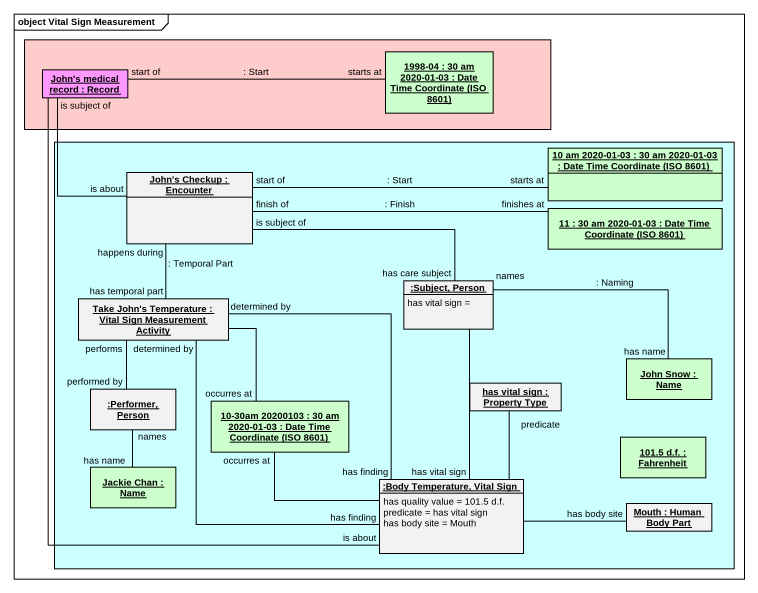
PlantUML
@startuml
mainframe object Vital Sign Measurement
hide circle
hide empty members
rectangle " " as rectangle1 #FFCCCC {
  object "1998-04 : 30 am 2020-01-03 : Date Time Coordinate (ISO 8601)" as o1998_04 #CCFFCC
  object "John's medical record : Record" as John_s_medical_record #FF99FF
}
rectangle " " as rectangle2 #CCFFFF {
  object "10 am 2020-01-03 : 30 am 2020-01-03 : Date Time Coordinate (ISO 8601)" as o10_am_2020_01_03 #CCFFCC
  object "John's Checkup : Encounter" as John_s_Checkup
  object "11 : 30 am 2020-01-03 : Date Time Coordinate (ISO 8601)" as o11 #CCFFCC
  object ":Subject, Person" as Subject_Person {
    has vital sign =
  }
  object "Take John's Temperature : Vital Sign Measurement Activity" as Take_John_s_Temperature
  object "John Snow : Name" as John_Snow #CCFFCC
  object ":Performer, Person" as Performer_Person
  object "10-30am 20200103 : 30 am 2020-01-03 : Date Time Coordinate (ISO 8601)" as o10_30am_20200103 #CCFFCC
  object "has vital sign : Property Type" as has_vital_sign
  object "101.5 d.f. : Fahrenheit" as o101_5_d_f #CCFFCC
  object "Jackie Chan : Name" as Jackie_Chan #CCFFCC
  object ":Body Temperature, Vital Sign" as Body_Temperature_Vital_Sign {
    has quality value = 101.5 d.f.
    predicate = has vital sign
    has body site = Mouth
  }
  object "Mouth : Human Body Part" as Mouth
}
o1998_04 -left- John_s_medical_record : : Start\nstarts at\nstart of
John_s_medical_record -- John_s_Checkup : is subject of\nis about
John_s_medical_record -- Body_Temperature_Vital_Sign : is about
o10_am_2020_01_03 -left- John_s_Checkup : : Start\nstarts at\nstart of
John_s_Checkup -right- Subject_Person : is subject of\nhas care subject
o11 -left- John_s_Checkup : : Finish\nfinishes at\nfinish of
Subject_Person -- Body_Temperature_Vital_Sign : has vital sign
Take_John_s_Temperature -up- John_s_Checkup : happens during\n: Temporal Part\nhas temporal part
Take_John_s_Temperature -- o10_30am_20200103 : occurres at
Take_John_s_Temperature -- Body_Temperature_Vital_Sign : determined by\nhas finding
Take_John_s_Temperature -- Body_Temperature_Vital_Sign : determined by\nhas finding
John_Snow -left- Subject_Person : : Naming\nnames\nhas name
Performer_Person -up- Take_John_s_Temperature : performs\nperformed by
Jackie_Chan -up- Performer_Person : names\nhas name
Body_Temperature_Vital_Sign -left- o10_30am_20200103 : occurres at
Body_Temperature_Vital_Sign -up- has_vital_sign : predicate
Body_Temperature_Vital_Sign -right- Mouth : has body site
@enduml
